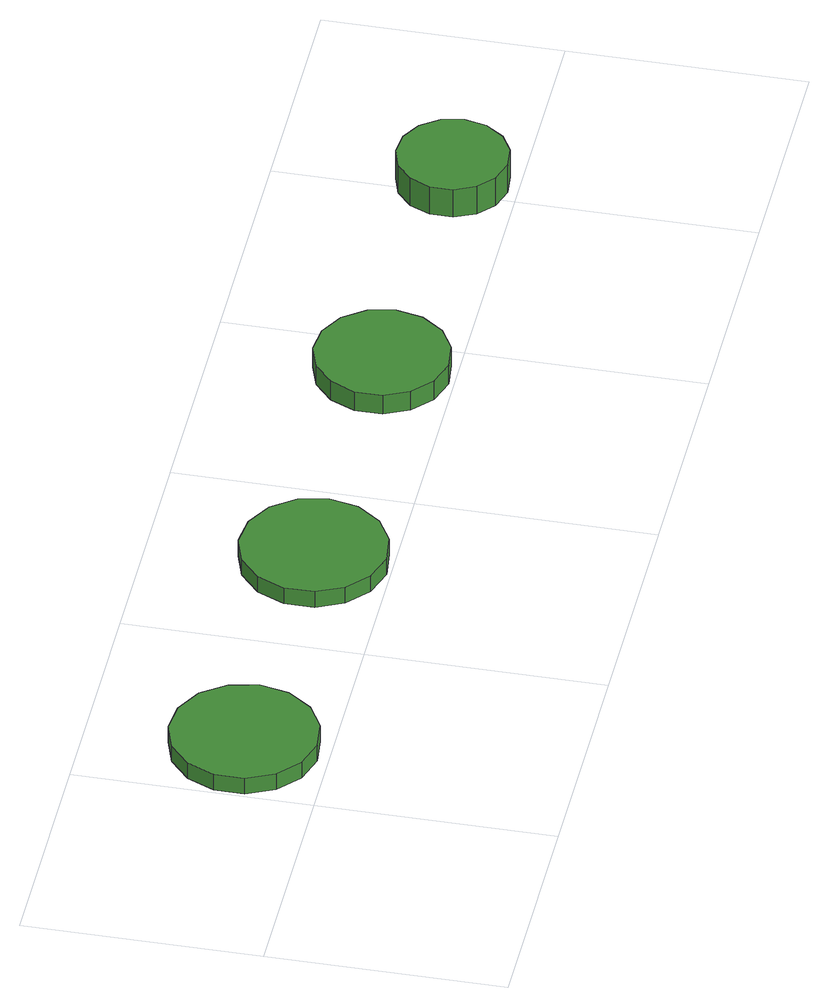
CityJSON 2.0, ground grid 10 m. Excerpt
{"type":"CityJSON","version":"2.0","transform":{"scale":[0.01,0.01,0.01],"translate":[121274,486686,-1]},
"CityObjects":{
"tree1":{"type":"SolitaryVegetationObject","attributes":{"function":"something"},"geometry":[{"type":"MultiSurface","lod":"1","boundaries":[[[0,1,2,3,4,5,6,7,8,9,10,11,12,13,14]],[[15,16,17,18,19,20,21,22,23,24,25,26,27,28,29]],[[0,29,28,1]],[[1,28,27,2]],[[2,27,26,3]],[[3,26,25,4]],[[4,25,24,5]],[[5,24,23,6]],[[6,23,22,7]],[[7,22,21,8]],[[8,21,20,9]],[[9,20,19,10]],[[10,19,18,11]],[[11,18,17,12]],[[12,17,16,13]],[[13,16,15,14]],[[14,15,29,0]]]}]},
"tree2":{"type":"SolitaryVegetationObject","attributes":{"function":"something"},"geometry":[{"type":"MultiSurface","lod":"1","boundaries":[[[30,31,32,33,34,35,36,37,38,39,40,41,42,43,44]],[[45,46,47,48,49,50,51,52,53,54,55,56,57,58,59]],[[30,59,58,31]],[[31,58,57,32]],[[32,57,56,33]],[[33,56,55,34]],[[34,55,54,35]],[[35,54,53,36]],[[36,53,52,37]],[[37,52,51,38]],[[38,51,50,39]],[[39,50,49,40]],[[40,49,48,41]],[[41,48,47,42]],[[42,47,46,43]],[[43,46,45,44]],[[44,45,59,30]]]}]},
"tree3":{"type":"SolitaryVegetationObject","attributes":{"function":"something"},"geometry":[{"type":"MultiSurface","lod":"1","boundaries":[[[60,61,62,63,64,65,66,67,68,69,70,71,72,73,74]],[[75,76,77,78,79,80,81,82,83,84,85,86,87,88,89]],[[60,89,88,61]],[[61,88,87,62]],[[62,87,86,63]],[[63,86,85,64]],[[64,85,84,65]],[[65,84,83,66]],[[66,83,82,67]],[[67,82,81,68]],[[68,81,80,69]],[[69,80,79,70]],[[70,79,78,71]],[[71,78,77,72]],[[72,77,76,73]],[[73,76,75,74]],[[74,75,89,60]]]}]},
"tree4":{"type":"SolitaryVegetationObject","attributes":{"function":"something"},"geometry":[{"type":"MultiSurface","lod":"1","boundaries":[[[90,91,92,93,94,95,96,97,98,99,100,101,102,103,104]],[[105,106,107,108,109,110,111,112,113,114,115,116,117,118,119]],[[90,119,118,91]],[[91,118,117,92]],[[92,117,116,93]],[[93,116,115,94]],[[94,115,114,95]],[[95,114,113,96]],[[96,113,112,97]],[[97,112,111,98]],[[98,111,110,99]],[[99,110,109,100]],[[100,109,108,101]],[[101,108,107,102]],[[102,107,106,103]],[[103,106,105,104]],[[104,105,119,90]]]}]}
},
"vertices":[
[629,352,145],[602,476,145],[528,580,145],[417,643,145],[290,657,145],[169,617,145],[74,532,145],[22,415,145],[22,288,145],[74,171,145],[169,86,145],[290,47,145],[417,60,145],[528,124,145],[602,227,145],[602,227,66],[528,124,66],[417,60,66],[290,47,66],[169,86,66],[74,171,66],[22,288,66],[22,415,66],[74,532,66],[169,617,66],[290,657,66],[417,643,66],[528,580,66],[602,476,66],[629,352,66],
[1866,321,146],[1840,445,146],[1765,547,146],[1656,610,146],[1530,624,146],[1410,585,146],[1315,500,146],[1264,384,146],[1264,258,146],[1315,142,146],[1410,57,146],[1530,18,146],[1656,32,146],[1765,95,146],[1840,197,146],[1840,197,66],[1765,95,66],[1656,32,66],[1530,18,66],[1410,57,66],[1315,142,66],[1264,258,66],[1264,384,66],[1315,500,66],[1410,585,66],[1530,624,66],[1656,610,66],[1765,547,66],[1840,445,66],[1866,321,66],
[3101,301,161],[3077,415,161],[3009,509,161],[2908,567,161],[2792,579,161],[2682,543,161],[2596,465,161],[2548,359,161],[2548,243,161],[2596,137,161],[2682,59,161],[2792,23,161],[2908,36,161],[3009,94,161],[3077,188,161],[3077,188,66],[3009,94,66],[2908,36,66],[2792,23,66],[2682,59,66],[2596,137,66],[2548,243,66],[2548,359,66],[2596,465,66],[2682,543,66],[2792,579,66],[2908,567,66],[3009,509,66],[3077,415,66],[3101,301,66],
[4312,270,206],[4292,364,206],[4236,442,206],[4153,490,206],[4057,500,206],[3966,470,206],[3895,406,206],[3856,318,206],[3856,222,206],[3895,135,206],[3966,71,206],[4057,41,206],[4153,51,206],[4236,99,206],[4292,177,206],[4292,177,66],[4236,99,66],[4153,51,66],[4057,41,66],[3966,71,66],[3895,135,66],[3856,222,66],[3856,318,66],[3895,406,66],[3966,470,66],[4057,500,66],[4153,490,66],[4236,442,66],[4292,364,66],[4312,270,66]
]}
